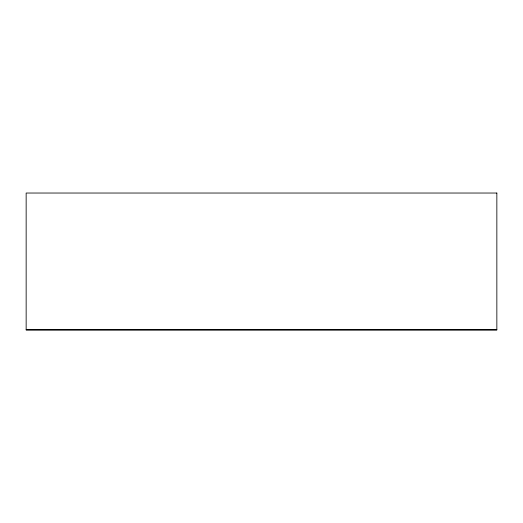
<?xml version="1.0" encoding="UTF-8"?>
<svg xmlns="http://www.w3.org/2000/svg" width="523" height="523" viewBox="0 0 523 523"><rect width="100%" height="100%" fill="white"/><g stroke="black" fill="none" stroke-linecap="round" stroke-linejoin="round"><path stroke-width="0.78" d="M26.15 329.817L496.85 329.817M496.85 193.033L26.15 193.033L26.15 329.967L496.85 329.967L496.85 193.033"/></g></svg>
